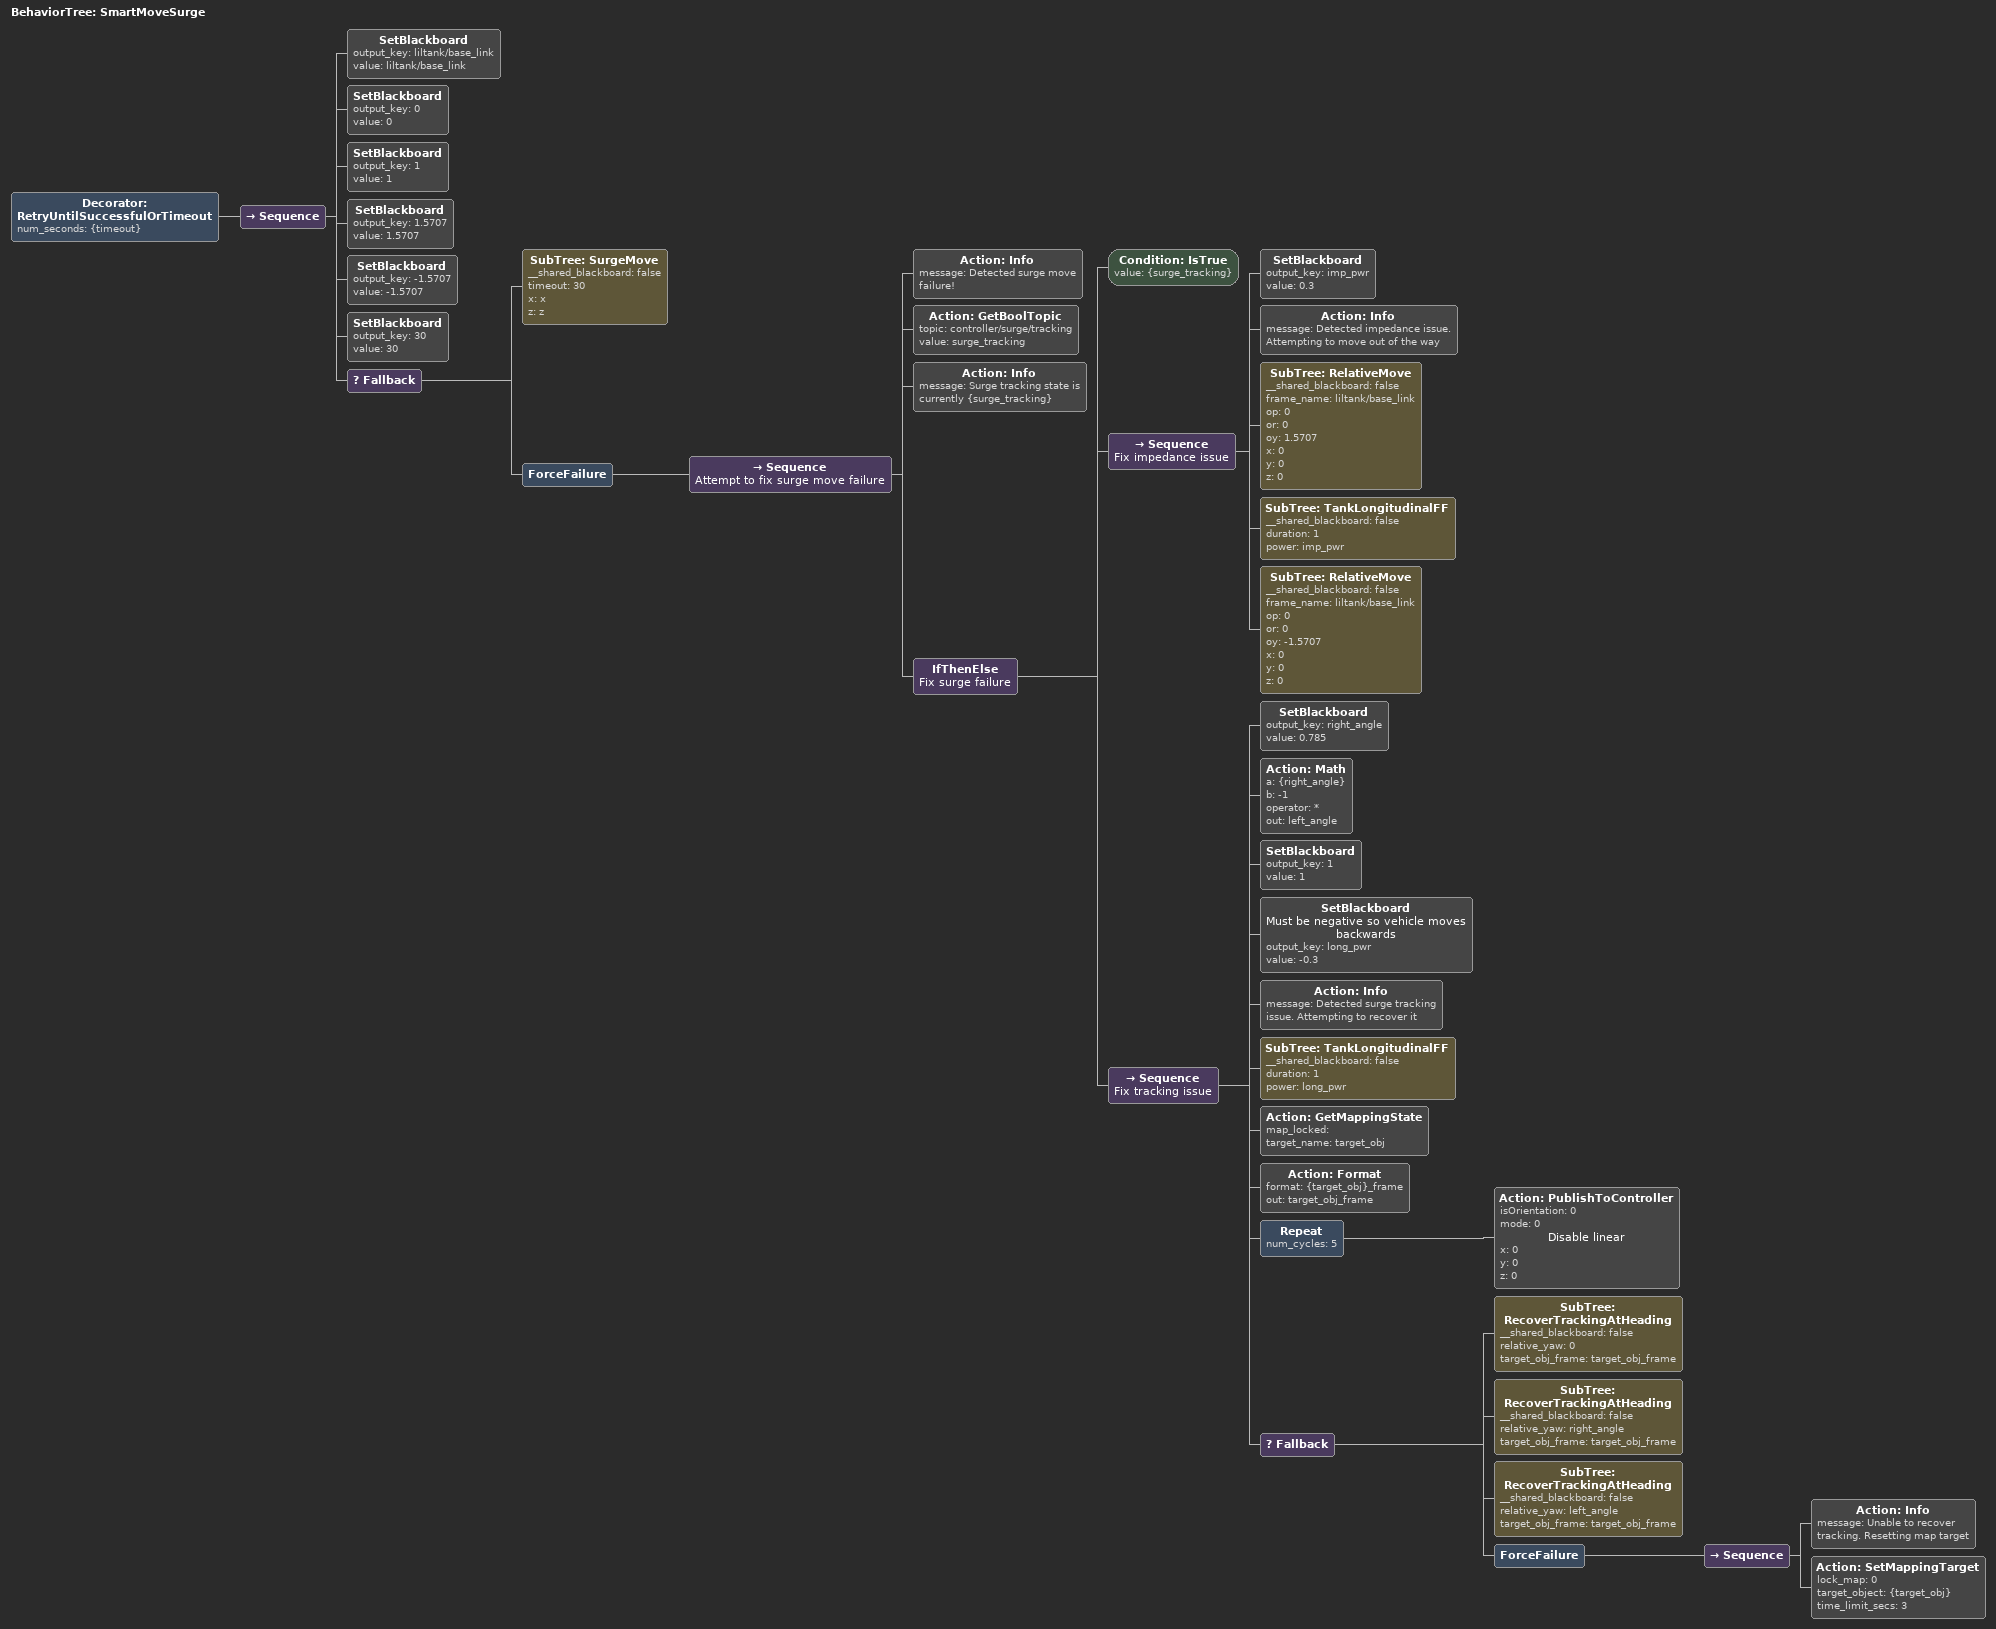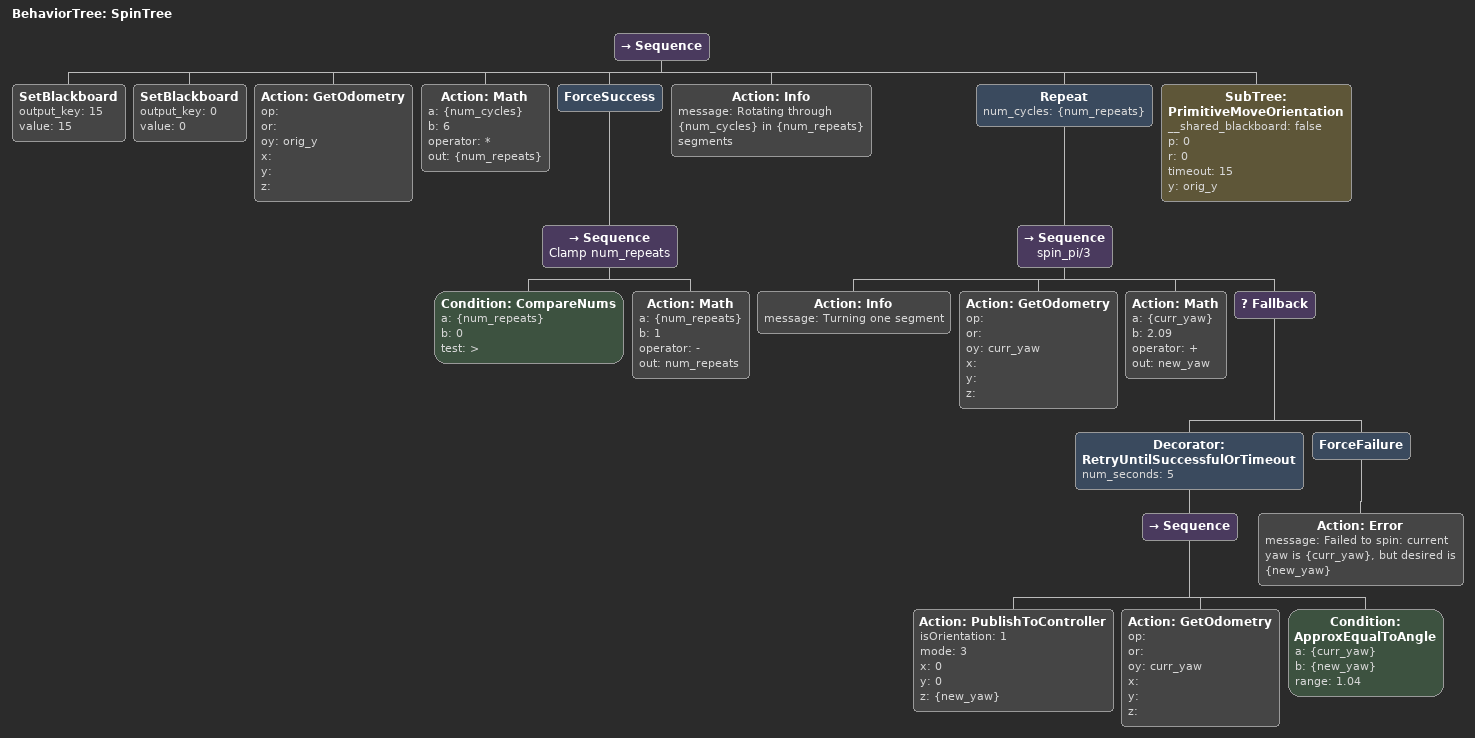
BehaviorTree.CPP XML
<BehaviorTree ID="SmartMoveSurge">
    <Decorator ID="RetryUntilSuccessfulOrTimeout" num_seconds="{timeout}">
        <Sequence>
            <SetBlackboard output_key="liltank/base_link" value="liltank/base_link"/>
            <SetBlackboard output_key="0" value="0"/>
            <SetBlackboard output_key="1" value="1"/>
            <SetBlackboard output_key="1.5707" value="1.5707"/>
            <SetBlackboard output_key="-1.5707" value="-1.5707"/>
            <SetBlackboard output_key="30" value="30"/>
            <Fallback>
                <SubTree ID="SurgeMove" __shared_blackboard="false" timeout="30" x="x" z="z"/>
                <ForceFailure>
                    <Sequence name="Attempt to fix surge move failure">
                        <Action ID="Info" message="Detected surge move failure!"/>
                        <Action ID="GetBoolTopic" topic="controller/surge/tracking" value="surge_tracking"/>
                        <Action ID="Info" message="Surge tracking state is currently {surge_tracking}"/>
                        <IfThenElse name="Fix surge failure">
                            <Condition ID="IsTrue" value="{surge_tracking}"/>
                            <Sequence name="Fix impedance issue">
                                <SetBlackboard output_key="imp_pwr" value="0.3"/>
                                <Action ID="Info" message="Detected impedance issue. Attempting to move out of the way"/>
                                <SubTree ID="RelativeMove" __shared_blackboard="false" frame_name="liltank/base_link" op="0" or="0" oy="1.5707" x="0" y="0" z="0"/>
                                <SubTree ID="TankLongitudinalFF" __shared_blackboard="false" duration="1" power="imp_pwr"/>
                                <SubTree ID="RelativeMove" __shared_blackboard="false" frame_name="liltank/base_link" op="0" or="0" oy="-1.5707" x="0" y="0" z="0"/>
                            </Sequence>
                            <Sequence name="Fix tracking issue">
                                <SetBlackboard output_key="right_angle" value="0.785"/>
                                <Action ID="Math" a="{right_angle}" b="-1" operator="*" out="left_angle"/>
                                <SetBlackboard output_key="1" value="1"/>
                                <SetBlackboard name="Must be negative so vehicle moves backwards" output_key="long_pwr" value="-0.3"/>
                                <Action ID="Info" message="Detected surge tracking issue. Attempting to recover it"/>
                                <SubTree ID="TankLongitudinalFF" __shared_blackboard="false" duration="1" power="long_pwr"/>
                                <Action ID="GetMappingState" map_locked="" target_name="target_obj"/>
                                <Action ID="Format" format="{target_obj}_frame" out="target_obj_frame"/>
                                <Repeat num_cycles="5">
                                    <Action ID="PublishToController" isOrientation="0" mode="0" name="Disable linear" x="0" y="0" z="0"/>
                                </Repeat>
                                <Fallback>
                                    <SubTree ID="RecoverTrackingAtHeading" __shared_blackboard="false" relative_yaw="0" target_obj_frame="target_obj_frame"/>
                                    <SubTree ID="RecoverTrackingAtHeading" __shared_blackboard="false" relative_yaw="right_angle" target_obj_frame="target_obj_frame"/>
                                    <SubTree ID="RecoverTrackingAtHeading" __shared_blackboard="false" relative_yaw="left_angle" target_obj_frame="target_obj_frame"/>
                                    <ForceFailure>
                                        <Sequence>
                                            <Action ID="Info" message="Unable to recover tracking. Resetting map target"/>
                                            <Action ID="SetMappingTarget" lock_map="0" target_object="{target_obj}" time_limit_secs="3"/>
                                        </Sequence>
                                    </ForceFailure>
                                </Fallback>
                            </Sequence>
                        </IfThenElse>
                    </Sequence>
                </ForceFailure>
            </Fallback>
        </Sequence>
    </Decorator>
</BehaviorTree>

<BehaviorTree ID="SpinTree">
    <Sequence>
        <SetBlackboard output_key="15" value="15"/>
        <SetBlackboard output_key="0" value="0"/>
        <Action ID="GetOdometry" op="" or="" oy="orig_y" x="" y="" z=""/>
        <Action ID="Math" a="{num_cycles}" b="6" operator="*" out="{num_repeats}"/>
        <ForceSuccess>
            <Sequence name="Clamp num_repeats">
                <Condition ID="CompareNums" a="{num_repeats}" b="0" test=">"/>
                <Action ID="Math" a="{num_repeats}" b="1" operator="-" out="num_repeats"/>
            </Sequence>
        </ForceSuccess>
        <Action ID="Info" message="Rotating through {num_cycles} in {num_repeats} segments"/>
        <Repeat num_cycles="{num_repeats}">
            <Sequence name="spin_pi/3">
                <Action ID="Info" message="Turning one segment"/>
                <Action ID="GetOdometry" op="" or="" oy="curr_yaw" x="" y="" z=""/>
                <Action ID="Math" a="{curr_yaw}" b="2.09" operator="+" out="new_yaw"/>
                <Fallback>
                    <Decorator ID="RetryUntilSuccessfulOrTimeout" num_seconds="5">
                        <Sequence>
                            <Action ID="PublishToController" isOrientation="1" mode="3" x="0" y="0" z="{new_yaw}"/>
                            <Action ID="GetOdometry" op="" or="" oy="curr_yaw" x="" y="" z=""/>
                            <Condition ID="ApproxEqualToAngle" a="{curr_yaw}" b="{new_yaw}" range="1.04"/>
                        </Sequence>
                    </Decorator>
                    <ForceFailure>
                        <Action ID="Error" message="Failed to spin: current yaw is {curr_yaw}, but desired is {new_yaw}"/>
                    </ForceFailure>
                </Fallback>
            </Sequence>
        </Repeat>
        <SubTree ID="PrimitiveMoveOrientation" __shared_blackboard="false" p="0" r="0" timeout="15" y="orig_y"/>
    </Sequence>
</BehaviorTree>
